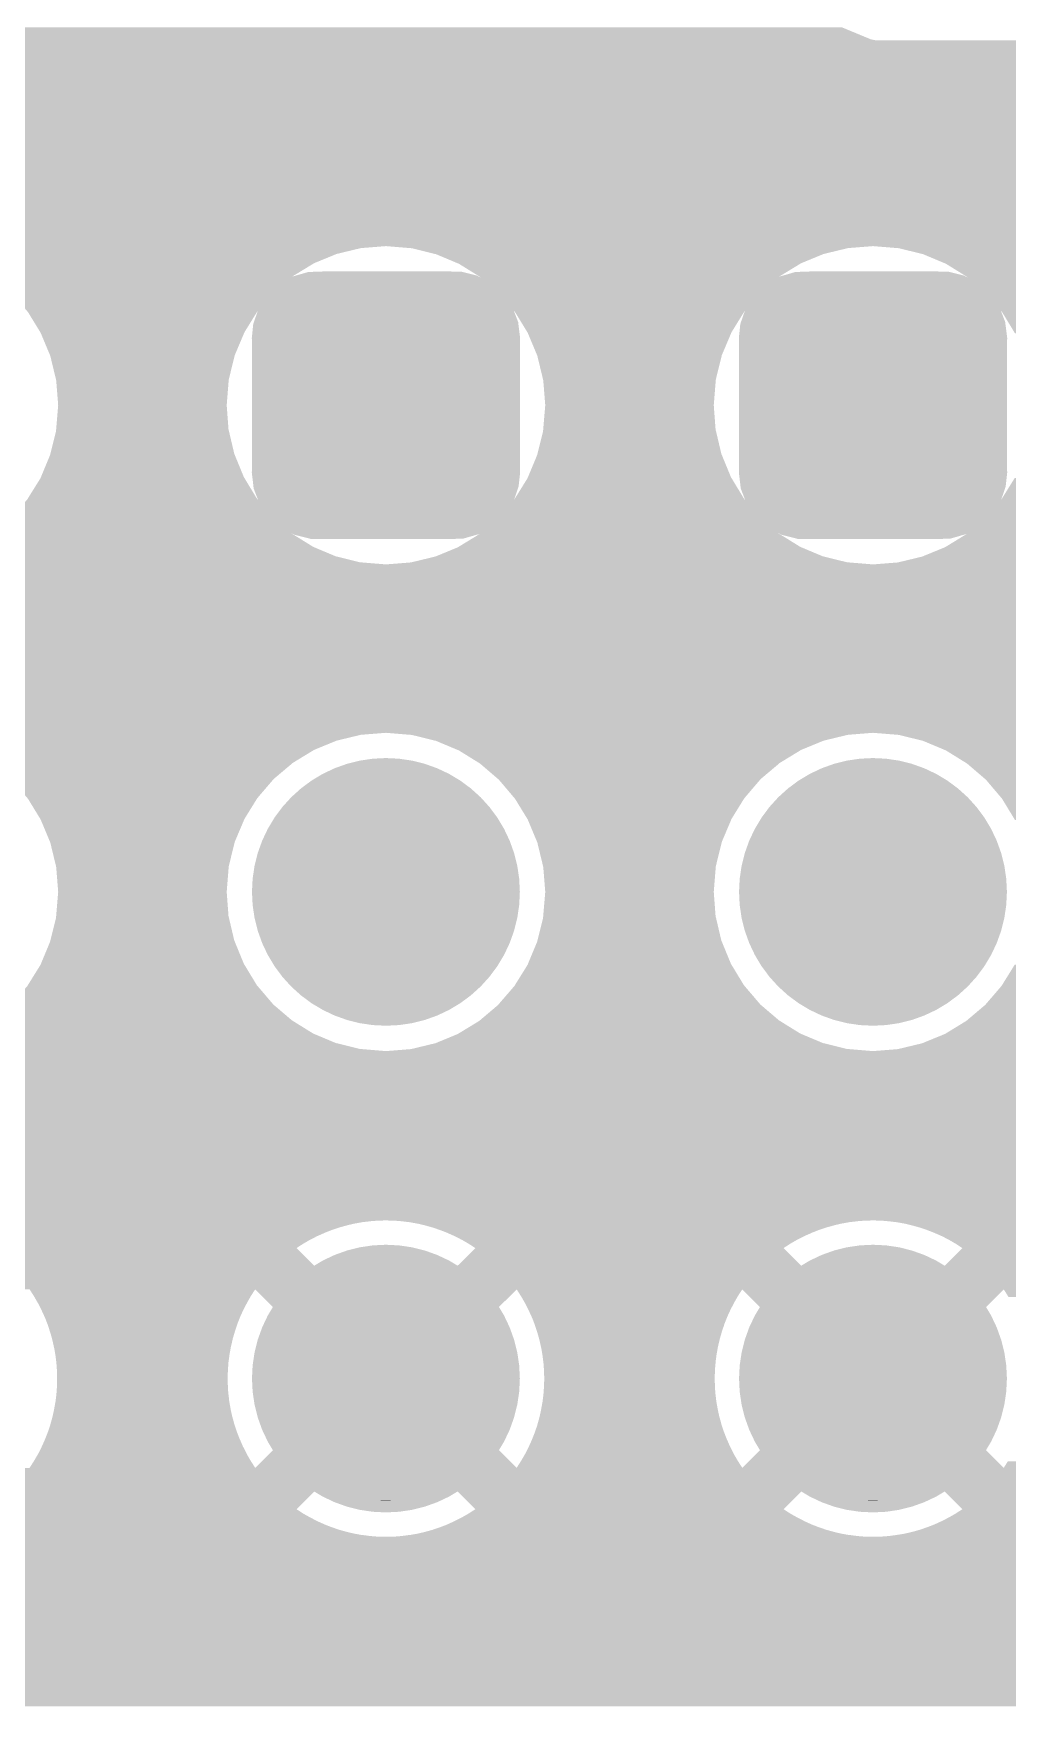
# Model space of a CAD drawing. Extents: x 295 to 953, y 10 to 290.
# Drawn here: x 852.51 to 860.89, y 221.28 to 235.67 of the extents above; entities that cross this region are included whole.
import ezdxf

# ---------------------------------------------------------------- set-up
doc = ezdxf.new("R2010")
doc.units = 0
doc.header["$LTSCALE"] = 5
doc.header["$MEASUREMENT"] = 0
doc.layers.get('0').update_dxf_attribs({"linetype": 'CONTINUOUS', "lineweight": 25})

msp = doc.modelspace()

# ---------------------------------------------------------------- linework, layer by layer
at = {"const_width": 1.153}
for points in [[(854.963, 228.274, 1), (856.115, 228.274, 1)], [(859.154, 228.274, 1), (860.306, 228.274, 1)], [(854.963, 224.083, 1), (856.115, 224.083, 1)], [(859.154, 224.083, 1), (860.306, 224.083, 1)]]:
    msp.add_lwpolyline(points, format="xyb", close=True, dxfattribs=at)
for points in [[(688.638, 235.616), (688.557, 235.718), (859.711, 235.616), (859.465, 235.718)], [(688.644, 235.608), (688.638, 235.616), (859.751, 235.608), (859.711, 235.616)], [(688.666, 235.581), (688.645, 235.608), (866.381, 235.581), (866.381, 235.608)], [(688.722, 235.474), (688.666, 235.581), (866.381, 235.474), (866.381, 235.581)], [(696.316, 235.473), (696.281, 235.474), (866.381, 235.473), (866.381, 235.474)], [(696.489, 235.45), (696.316, 235.473), (866.381, 235.45), (866.381, 235.473)], [(696.655, 235.394), (696.489, 235.45), (866.381, 235.394), (866.381, 235.45)], [(696.807, 235.308), (696.655, 235.394), (866.381, 235.308), (866.381, 235.394)], [(696.939, 235.194), (696.807, 235.308), (866.381, 235.194), (866.381, 235.308)], [(697.048, 235.057), (696.939, 235.194), (866.381, 235.057), (866.381, 235.194)], [(697.104, 234.95), (697.048, 235.057), (866.381, 234.95), (866.381, 235.057)], [(825.713, 234.949), (825.678, 234.95), (866.381, 234.949), (866.381, 234.95)], [(825.886, 234.926), (825.713, 234.949), (866.381, 234.926), (866.381, 234.949)], [(826.052, 234.87), (825.886, 234.926), (866.381, 234.87), (866.381, 234.926)], [(826.204, 234.784), (826.052, 234.87), (866.381, 234.784), (866.381, 234.87)], [(826.336, 234.67), (826.204, 234.784), (866.381, 234.67), (866.381, 234.784)], [(826.445, 234.533), (826.336, 234.67), (866.381, 234.533), (866.381, 234.67)], [(826.526, 234.378), (826.445, 234.533), (866.381, 234.378), (866.381, 234.533)], [(826.575, 234.21), (826.526, 234.378), (866.381, 234.21), (866.381, 234.378)], [(826.592, 234.036), (826.575, 234.21), (866.381, 234.036), (866.381, 234.21)], [(826.591, 234.002), (826.592, 234.036), (866.381, 234.002), (866.381, 234.036)], [(826.569, 233.835), (826.591, 234.002), (866.381, 233.835), (866.381, 234.002)], [(851.553, 233.818), (851.348, 233.835), (855.326, 233.818), (855.539, 233.835)], [(851.57, 233.817), (851.553, 233.818), (855.32, 233.817), (855.326, 233.818)], [(851.767, 233.768), (851.57, 233.817), (855.117, 233.768), (855.32, 233.817)], [(851.778, 233.766), (851.767, 233.768), (855.111, 233.766), (855.117, 233.768)], [(851.966, 233.687), (851.778, 233.766), (854.919, 233.687), (855.111, 233.766)], [(855.744, 233.818), (855.539, 233.835), (859.517, 233.818), (859.73, 233.835)], [(855.761, 233.817), (855.744, 233.818), (859.511, 233.817), (859.517, 233.818)], [(855.958, 233.768), (855.761, 233.817), (859.308, 233.768), (859.511, 233.817)], [(855.969, 233.766), (855.958, 233.768), (859.302, 233.766), (859.308, 233.768)], [(856.157, 233.687), (855.969, 233.766), (859.11, 233.687), (859.302, 233.766)], [(859.952, 233.817), (859.73, 233.835), (866.381, 233.817), (866.381, 233.835)], [(860.16, 233.766), (859.952, 233.817), (866.381, 233.766), (866.381, 233.817)], [(860.358, 233.683), (860.16, 233.766), (866.381, 233.683), (866.381, 233.766)], [(851.976, 233.683), (851.966, 233.687), (854.913, 233.683), (854.919, 233.687)], [(852.15, 233.575), (851.976, 233.683), (854.736, 233.575), (854.913, 233.683)], [(852.158, 233.57), (852.15, 233.575), (854.731, 233.57), (854.736, 233.575)], [(854.637, 233.517), (854.738, 233.574), (856.445, 233.517), (856.336, 233.574)], [(854.738, 233.574), (854.763, 233.581), (856.336, 233.574), (856.323, 233.581)], [(854.763, 233.581), (854.871, 233.612), (856.323, 233.581), (856.199, 233.612)], [(854.871, 233.612), (854.947, 233.615), (856.199, 233.612), (856.188, 233.615)], [(854.947, 233.615), (855.01, 233.617), (856.188, 233.615), (856.068, 233.617)], [(856.167, 233.683), (856.157, 233.687), (859.104, 233.683), (859.11, 233.687)], [(856.341, 233.575), (856.167, 233.683), (858.927, 233.575), (859.104, 233.683)], [(856.349, 233.57), (856.341, 233.575), (858.922, 233.57), (858.927, 233.575)], [(858.828, 233.517), (858.929, 233.574), (860.636, 233.517), (860.527, 233.574)], [(858.929, 233.574), (858.954, 233.581), (860.527, 233.574), (860.514, 233.581)], [(858.954, 233.581), (859.062, 233.612), (860.514, 233.581), (860.39, 233.612)], [(859.062, 233.612), (859.138, 233.615), (860.39, 233.612), (860.379, 233.615)], [(859.138, 233.615), (859.201, 233.617), (860.379, 233.615), (860.259, 233.617)], [(860.54, 233.57), (860.358, 233.683), (866.381, 233.57), (866.381, 233.683)], [(852.313, 233.437), (852.158, 233.57), (854.573, 233.437), (854.731, 233.57)], [(852.32, 233.431), (852.313, 233.437), (854.568, 233.431), (854.573, 233.437)], [(852.453, 233.274), (852.32, 233.431), (854.434, 233.274), (854.568, 233.431)], [(854.532, 233.425), (854.617, 233.506), (856.549, 233.425), (856.458, 233.506)], [(854.617, 233.506), (854.637, 233.517), (856.458, 233.506), (856.445, 233.517)], [(856.504, 233.437), (856.349, 233.57), (858.764, 233.437), (858.922, 233.57)], [(856.511, 233.431), (856.504, 233.437), (858.759, 233.431), (858.764, 233.437)], [(856.644, 233.274), (856.511, 233.431), (858.625, 233.274), (858.759, 233.431)], [(858.723, 233.425), (858.808, 233.506), (860.74, 233.425), (860.649, 233.506)], [(858.808, 233.506), (858.828, 233.517), (860.649, 233.506), (860.636, 233.517)], [(860.702, 233.431), (860.54, 233.57), (866.381, 233.431), (866.381, 233.57)], [(860.841, 233.267), (860.702, 233.431), (866.381, 233.267), (866.381, 233.431)], [(854.403, 233.181), (854.442, 233.293), (856.677, 233.181), (856.634, 233.293)], [(854.442, 233.293), (854.453, 233.31), (856.634, 233.293), (856.628, 233.31)], [(854.453, 233.31), (854.517, 233.41), (856.628, 233.31), (856.559, 233.41)], [(854.517, 233.41), (854.532, 233.425), (856.559, 233.41), (856.549, 233.425)], [(858.594, 233.181), (858.633, 233.293), (860.868, 233.181), (860.825, 233.293)], [(858.633, 233.293), (858.644, 233.31), (860.825, 233.293), (860.819, 233.31)], [(858.644, 233.31), (858.708, 233.41), (860.819, 233.31), (860.75, 233.41)], [(858.708, 233.41), (858.723, 233.425), (860.75, 233.41), (860.74, 233.425)], [(852.459, 233.267), (852.453, 233.274), (854.429, 233.267), (854.434, 233.274)], [(852.566, 233.092), (852.459, 233.267), (854.321, 233.092), (854.429, 233.267)], [(854.385, 233.043), (854.397, 233.162), (856.694, 233.043), (856.679, 233.162)], [(854.397, 233.162), (854.403, 233.181), (856.679, 233.162), (856.677, 233.181)], [(856.65, 233.267), (856.644, 233.274), (858.62, 233.267), (858.625, 233.274)], [(856.757, 233.092), (856.65, 233.267), (858.512, 233.092), (858.62, 233.267)], [(858.576, 233.043), (858.588, 233.162), (860.885, 233.043), (860.87, 233.162)], [(858.588, 233.162), (858.594, 233.181), (860.87, 233.162), (860.868, 233.181)], [(860.952, 233.084), (860.841, 233.267), (866.381, 233.084), (866.381, 233.267)], [(852.57, 233.084), (852.566, 233.092), (854.318, 233.084), (854.321, 233.092)], [(852.649, 232.895), (852.57, 233.084), (854.238, 232.895), (854.318, 233.084)], [(854.387, 232.995), (854.385, 233.043), (856.692, 232.995), (856.694, 233.043)], [(856.761, 233.084), (856.757, 233.092), (858.509, 233.084), (858.512, 233.092)], [(856.84, 232.895), (856.761, 233.084), (858.429, 232.895), (858.509, 233.084)], [(858.578, 232.995), (858.576, 233.043), (860.883, 232.995), (860.885, 233.043)], [(852.652, 232.886), (852.649, 232.895), (854.236, 232.886), (854.238, 232.895)], [(852.7, 232.687), (852.652, 232.886), (854.187, 232.687), (854.236, 232.886)], [(854.387, 232.994), (854.387, 232.995), (856.692, 232.994), (856.692, 232.995)], [(854.387, 231.935), (854.387, 232.994), (856.692, 231.935), (856.692, 232.994)], [(856.843, 232.886), (856.84, 232.895), (858.427, 232.886), (858.429, 232.895)], [(856.891, 232.687), (856.843, 232.886), (858.378, 232.687), (858.427, 232.886)], [(858.578, 232.994), (858.578, 232.995), (860.883, 232.994), (860.883, 232.995)], [(858.578, 231.935), (858.578, 232.994), (860.883, 231.935), (860.883, 232.994)], [(852.702, 232.678), (852.7, 232.687), (854.186, 232.678), (854.187, 232.687)], [(852.719, 232.465), (852.702, 232.678), (854.169, 232.465), (854.186, 232.678)], [(856.893, 232.678), (856.891, 232.687), (858.377, 232.678), (858.378, 232.687)], [(856.91, 232.465), (856.893, 232.678), (858.36, 232.465), (858.377, 232.678)], [(852.701, 232.251), (852.719, 232.465), (854.185, 232.251), (854.169, 232.465)], [(856.892, 232.251), (856.91, 232.465), (858.376, 232.251), (858.36, 232.465)], [(852.651, 232.043), (852.701, 232.243), (854.235, 232.043), (854.188, 232.243)], [(852.701, 232.243), (852.701, 232.251), (854.188, 232.243), (854.185, 232.251)], [(856.842, 232.043), (856.892, 232.243), (858.426, 232.043), (858.379, 232.243)], [(856.892, 232.243), (856.892, 232.251), (858.379, 232.243), (858.376, 232.251)], [(852.57, 231.845), (852.649, 232.035), (854.317, 231.845), (854.239, 232.035)], [(852.649, 232.035), (852.651, 232.043), (854.239, 232.035), (854.235, 232.043)], [(856.761, 231.845), (856.84, 232.035), (858.508, 231.845), (858.43, 232.035)], [(856.84, 232.035), (856.842, 232.043), (858.43, 232.035), (858.426, 232.043)], [(854.385, 231.886), (854.387, 231.934), (856.694, 231.886), (856.692, 231.934)], [(854.399, 231.767), (854.385, 231.886), (856.681, 231.767), (856.694, 231.886)], [(854.387, 231.934), (854.387, 231.935), (856.692, 231.934), (856.692, 231.935)], [(858.576, 231.886), (858.578, 231.934), (860.885, 231.886), (860.883, 231.934)], [(858.59, 231.767), (858.576, 231.886), (860.872, 231.767), (860.885, 231.886)], [(858.578, 231.934), (858.578, 231.935), (860.883, 231.934), (860.883, 231.935)], [(852.458, 231.662), (852.567, 231.837), (854.428, 231.662), (854.322, 231.837)], [(852.567, 231.837), (852.57, 231.845), (854.322, 231.837), (854.317, 231.845)], [(854.401, 231.748), (854.399, 231.767), (856.675, 231.748), (856.681, 231.767)], [(854.444, 231.636), (854.401, 231.748), (856.637, 231.636), (856.675, 231.748)], [(856.649, 231.662), (856.758, 231.837), (858.619, 231.662), (858.513, 231.837)], [(856.758, 231.837), (856.761, 231.845), (858.513, 231.837), (858.508, 231.845)], [(858.592, 231.748), (858.59, 231.767), (860.866, 231.748), (860.872, 231.767)], [(858.635, 231.636), (858.592, 231.748), (860.828, 231.636), (860.866, 231.748)], [(860.836, 231.655), (860.949, 231.837), (866.381, 231.655), (866.381, 231.837)], [(852.319, 231.499), (852.454, 231.655), (854.567, 231.499), (854.434, 231.655)], [(852.454, 231.655), (852.458, 231.662), (854.434, 231.655), (854.428, 231.662)], [(854.45, 231.619), (854.444, 231.636), (856.626, 231.619), (856.637, 231.636)], [(854.519, 231.519), (854.45, 231.619), (856.562, 231.519), (856.626, 231.619)], [(856.51, 231.499), (856.645, 231.655), (858.758, 231.499), (858.625, 231.655)], [(856.645, 231.655), (856.649, 231.662), (858.625, 231.655), (858.619, 231.662)], [(858.641, 231.619), (858.635, 231.636), (860.817, 231.619), (860.828, 231.636)], [(858.71, 231.519), (858.641, 231.619), (860.753, 231.519), (860.817, 231.619)], [(860.696, 231.492), (860.836, 231.655), (866.381, 231.492), (866.381, 231.655)], [(852.157, 231.359), (852.314, 231.492), (854.73, 231.359), (854.574, 231.492)], [(852.314, 231.492), (852.319, 231.499), (854.574, 231.492), (854.567, 231.499)], [(854.529, 231.504), (854.519, 231.519), (856.546, 231.504), (856.562, 231.519)], [(854.62, 231.424), (854.529, 231.504), (856.461, 231.424), (856.546, 231.504)], [(854.633, 231.412), (854.62, 231.424), (856.441, 231.412), (856.461, 231.424)], [(856.348, 231.359), (856.505, 231.492), (858.921, 231.359), (858.765, 231.492)], [(856.505, 231.492), (856.51, 231.499), (858.765, 231.492), (858.758, 231.499)], [(858.72, 231.504), (858.71, 231.519), (860.737, 231.504), (860.753, 231.519)], [(858.811, 231.424), (858.72, 231.504), (860.652, 231.424), (860.737, 231.504)], [(858.824, 231.412), (858.811, 231.424), (860.632, 231.412), (860.652, 231.424)], [(860.533, 231.354), (860.696, 231.492), (866.381, 231.354), (866.381, 231.492)], [(851.974, 231.246), (852.151, 231.354), (854.912, 231.246), (854.738, 231.354)], [(852.151, 231.354), (852.157, 231.359), (854.738, 231.354), (854.73, 231.359)], [(854.742, 231.355), (854.633, 231.412), (856.341, 231.355), (856.441, 231.412)], [(854.756, 231.348), (854.742, 231.355), (856.315, 231.348), (856.341, 231.355)], [(854.88, 231.317), (854.756, 231.348), (856.207, 231.317), (856.315, 231.348)], [(854.89, 231.314), (854.88, 231.317), (856.132, 231.314), (856.207, 231.317)], [(855.01, 231.312), (854.89, 231.314), (856.068, 231.312), (856.132, 231.314)], [(856.165, 231.246), (856.342, 231.354), (859.103, 231.246), (858.929, 231.354)], [(856.342, 231.354), (856.348, 231.359), (858.929, 231.354), (858.921, 231.359)], [(858.933, 231.355), (858.824, 231.412), (860.532, 231.355), (860.632, 231.412)], [(858.947, 231.348), (858.933, 231.355), (860.506, 231.348), (860.532, 231.355)], [(859.071, 231.317), (858.947, 231.348), (860.398, 231.317), (860.506, 231.348)], [(859.081, 231.314), (859.071, 231.317), (860.323, 231.314), (860.398, 231.317)], [(859.201, 231.312), (859.081, 231.314), (860.259, 231.312), (860.323, 231.314)], [(860.35, 231.242), (860.533, 231.354), (866.381, 231.242), (866.381, 231.354)], [(851.567, 231.112), (851.77, 231.161), (855.317, 231.112), (855.12, 231.161)], [(851.77, 231.161), (851.777, 231.163), (855.12, 231.161), (855.109, 231.163)], [(851.777, 231.163), (851.968, 231.242), (855.109, 231.163), (854.921, 231.242)], [(851.968, 231.242), (851.974, 231.246), (854.921, 231.242), (854.912, 231.246)], [(855.758, 231.112), (855.961, 231.161), (859.508, 231.112), (859.311, 231.161)], [(855.961, 231.161), (855.968, 231.163), (859.311, 231.161), (859.3, 231.163)], [(855.968, 231.163), (856.159, 231.242), (859.3, 231.163), (859.112, 231.242)], [(856.159, 231.242), (856.165, 231.246), (859.112, 231.242), (859.103, 231.246)], [(859.944, 231.111), (860.152, 231.161), (866.381, 231.111), (866.381, 231.161)], [(860.152, 231.161), (860.35, 231.242), (866.381, 231.161), (866.381, 231.242)], [(826.575, 231.067), (826.567, 231.094), (866.381, 231.067), (866.381, 231.094)], [(826.592, 230.893), (826.575, 231.067), (866.381, 230.893), (866.381, 231.067)], [(851.348, 231.094), (851.562, 231.111), (855.539, 231.094), (855.334, 231.111)], [(851.562, 231.111), (851.567, 231.112), (855.334, 231.111), (855.317, 231.112)], [(855.539, 231.094), (855.753, 231.111), (859.73, 231.094), (859.525, 231.111)], [(855.753, 231.111), (855.758, 231.112), (859.525, 231.111), (859.508, 231.112)], [(859.73, 231.094), (859.944, 231.111), (866.381, 231.094), (866.381, 231.111)], [(826.568, 230.685), (826.591, 230.859), (866.381, 230.685), (866.381, 230.859)], [(826.591, 230.859), (826.592, 230.893), (866.381, 230.859), (866.381, 230.893)], [(826.512, 230.52), (826.568, 230.685), (866.381, 230.52), (866.381, 230.685)], [(826.426, 230.368), (826.512, 230.52), (866.381, 230.368), (866.381, 230.52)], [(826.312, 230.235), (826.426, 230.368), (866.381, 230.235), (866.381, 230.368)], [(826.02, 230.046), (826.175, 230.126), (866.381, 230.046), (866.381, 230.126)], [(826.175, 230.126), (826.312, 230.235), (866.381, 230.126), (866.381, 230.235)], [(808.614, 229.844), (808.691, 229.979), (866.381, 229.844), (866.381, 229.979)], [(825.678, 229.979), (825.852, 229.996), (866.381, 229.979), (866.381, 229.996)], [(825.852, 229.996), (826.02, 230.046), (866.381, 229.996), (866.381, 230.046)], [(808.5, 229.711), (808.614, 229.844), (866.381, 229.711), (866.381, 229.844)], [(808.416, 229.644), (808.5, 229.711), (866.381, 229.644), (866.381, 229.711)], [(851.553, 229.627), (851.348, 229.644), (855.326, 229.627), (855.539, 229.644)], [(851.57, 229.626), (851.553, 229.627), (855.32, 229.626), (855.326, 229.627)], [(851.767, 229.577), (851.57, 229.626), (855.117, 229.577), (855.32, 229.626)], [(851.778, 229.575), (851.767, 229.577), (855.111, 229.575), (855.117, 229.577)], [(851.966, 229.496), (851.778, 229.575), (854.919, 229.496), (855.111, 229.575)], [(855.744, 229.627), (855.539, 229.644), (859.517, 229.627), (859.73, 229.644)], [(855.761, 229.626), (855.744, 229.627), (859.511, 229.626), (859.517, 229.627)], [(855.958, 229.577), (855.761, 229.626), (859.308, 229.577), (859.511, 229.626)], [(855.969, 229.575), (855.958, 229.577), (859.302, 229.575), (859.308, 229.577)], [(856.157, 229.496), (855.969, 229.575), (859.11, 229.496), (859.302, 229.575)], [(859.952, 229.626), (859.73, 229.644), (866.381, 229.626), (866.381, 229.644)], [(860.16, 229.575), (859.952, 229.626), (866.381, 229.575), (866.381, 229.626)], [(860.358, 229.492), (860.16, 229.575), (866.381, 229.492), (866.381, 229.575)], [(851.976, 229.492), (851.966, 229.496), (854.913, 229.492), (854.919, 229.496)], [(852.15, 229.384), (851.976, 229.492), (854.736, 229.384), (854.913, 229.492)], [(856.167, 229.492), (856.157, 229.496), (859.104, 229.492), (859.11, 229.496)], [(856.341, 229.384), (856.167, 229.492), (858.927, 229.384), (859.104, 229.492)], [(860.54, 229.379), (860.358, 229.492), (866.381, 229.379), (866.381, 229.492)], [(852.158, 229.379), (852.15, 229.384), (854.731, 229.379), (854.736, 229.384)], [(852.313, 229.246), (852.158, 229.379), (854.573, 229.246), (854.731, 229.379)], [(856.349, 229.379), (856.341, 229.384), (858.922, 229.379), (858.927, 229.384)], [(856.504, 229.246), (856.349, 229.379), (858.764, 229.246), (858.922, 229.379)], [(860.702, 229.24), (860.54, 229.379), (866.381, 229.24), (866.381, 229.379)], [(852.32, 229.24), (852.313, 229.246), (854.568, 229.24), (854.573, 229.246)], [(852.453, 229.083), (852.32, 229.24), (854.434, 229.083), (854.568, 229.24)], [(856.511, 229.24), (856.504, 229.246), (858.759, 229.24), (858.764, 229.246)], [(856.644, 229.083), (856.511, 229.24), (858.625, 229.083), (858.759, 229.24)], [(860.841, 229.076), (860.702, 229.24), (866.381, 229.076), (866.381, 229.24)], [(852.459, 229.076), (852.453, 229.083), (854.429, 229.076), (854.434, 229.083)], [(852.566, 228.901), (852.459, 229.076), (854.321, 228.901), (854.429, 229.076)], [(856.65, 229.076), (856.644, 229.083), (858.62, 229.076), (858.625, 229.083)], [(856.757, 228.901), (856.65, 229.076), (858.512, 228.901), (858.62, 229.076)], [(860.952, 228.893), (860.841, 229.076), (866.381, 228.893), (866.381, 229.076)], [(852.57, 228.893), (852.566, 228.901), (854.318, 228.893), (854.321, 228.901)], [(852.649, 228.704), (852.57, 228.893), (854.238, 228.704), (854.318, 228.893)], [(856.761, 228.893), (856.757, 228.901), (858.509, 228.893), (858.512, 228.901)], [(856.84, 228.704), (856.761, 228.893), (858.429, 228.704), (858.509, 228.893)], [(852.652, 228.695), (852.649, 228.704), (854.236, 228.695), (854.238, 228.704)], [(852.7, 228.496), (852.652, 228.695), (854.187, 228.496), (854.236, 228.695)], [(856.843, 228.695), (856.84, 228.704), (858.427, 228.695), (858.429, 228.704)], [(856.891, 228.496), (856.843, 228.695), (858.378, 228.496), (858.427, 228.695)], [(852.702, 228.487), (852.7, 228.496), (854.186, 228.487), (854.187, 228.496)], [(852.719, 228.274), (852.702, 228.487), (854.169, 228.274), (854.186, 228.487)], [(856.893, 228.487), (856.891, 228.496), (858.377, 228.487), (858.378, 228.496)], [(856.91, 228.274), (856.893, 228.487), (858.36, 228.274), (858.377, 228.487)], [(852.701, 228.06), (852.719, 228.274), (854.185, 228.06), (854.169, 228.274)], [(856.892, 228.06), (856.91, 228.274), (858.376, 228.06), (858.36, 228.274)], [(852.651, 227.852), (852.701, 228.052), (854.235, 227.852), (854.188, 228.052)], [(852.701, 228.052), (852.701, 228.06), (854.188, 228.052), (854.185, 228.06)], [(856.842, 227.852), (856.892, 228.052), (858.426, 227.852), (858.379, 228.052)], [(856.892, 228.052), (856.892, 228.06), (858.379, 228.052), (858.376, 228.06)], [(852.57, 227.654), (852.649, 227.844), (854.317, 227.654), (854.239, 227.844)], [(852.649, 227.844), (852.651, 227.852), (854.239, 227.844), (854.235, 227.852)], [(856.761, 227.654), (856.84, 227.844), (858.508, 227.654), (858.43, 227.844)], [(856.84, 227.844), (856.842, 227.852), (858.43, 227.844), (858.426, 227.852)], [(852.458, 227.471), (852.567, 227.646), (854.428, 227.471), (854.322, 227.646)], [(852.567, 227.646), (852.57, 227.654), (854.322, 227.646), (854.317, 227.654)], [(856.649, 227.471), (856.758, 227.646), (858.619, 227.471), (858.513, 227.646)], [(856.758, 227.646), (856.761, 227.654), (858.513, 227.646), (858.508, 227.654)], [(860.836, 227.464), (860.949, 227.646), (866.381, 227.464), (866.381, 227.646)], [(852.319, 227.308), (852.454, 227.464), (854.567, 227.308), (854.434, 227.464)], [(852.454, 227.464), (852.458, 227.471), (854.434, 227.464), (854.428, 227.471)], [(856.51, 227.308), (856.645, 227.464), (858.758, 227.308), (858.625, 227.464)], [(856.645, 227.464), (856.649, 227.471), (858.625, 227.464), (858.619, 227.471)], [(860.696, 227.301), (860.836, 227.464), (866.381, 227.301), (866.381, 227.464)], [(852.157, 227.168), (852.314, 227.301), (854.73, 227.168), (854.574, 227.301)], [(852.314, 227.301), (852.319, 227.308), (854.574, 227.301), (854.567, 227.308)], [(856.348, 227.168), (856.505, 227.301), (858.921, 227.168), (858.765, 227.301)], [(856.505, 227.301), (856.51, 227.308), (858.765, 227.301), (858.758, 227.308)], [(860.533, 227.163), (860.696, 227.301), (866.381, 227.163), (866.381, 227.301)], [(851.974, 227.055), (852.151, 227.163), (854.912, 227.055), (854.738, 227.163)], [(852.151, 227.163), (852.157, 227.168), (854.738, 227.163), (854.73, 227.168)], [(856.165, 227.055), (856.342, 227.163), (859.103, 227.055), (858.929, 227.163)], [(856.342, 227.163), (856.348, 227.168), (858.929, 227.163), (858.921, 227.168)], [(860.35, 227.051), (860.533, 227.163), (866.381, 227.051), (866.381, 227.163)], [(851.567, 226.921), (851.77, 226.97), (855.317, 226.921), (855.12, 226.97)], [(851.77, 226.97), (851.777, 226.972), (855.12, 226.97), (855.109, 226.972)], [(851.777, 226.972), (851.968, 227.051), (855.109, 226.972), (854.921, 227.051)], [(851.968, 227.051), (851.974, 227.055), (854.921, 227.051), (854.912, 227.055)], [(855.758, 226.921), (855.961, 226.97), (859.508, 226.921), (859.311, 226.97)], [(855.961, 226.97), (855.968, 226.972), (859.311, 226.97), (859.3, 226.972)], [(855.968, 226.972), (856.159, 227.051), (859.3, 226.972), (859.112, 227.051)], [(856.159, 227.051), (856.165, 227.055), (859.112, 227.051), (859.103, 227.055)], [(859.944, 226.92), (860.152, 226.97), (866.381, 226.92), (866.381, 226.97)], [(860.152, 226.97), (860.35, 227.051), (866.381, 226.97), (866.381, 227.051)], [(751.732, 226.58), (751.598, 226.903), (866.381, 226.58), (866.381, 226.903)], [(851.348, 226.903), (851.562, 226.92), (855.539, 226.903), (855.334, 226.92)], [(851.562, 226.92), (851.567, 226.921), (855.334, 226.92), (855.317, 226.921)], [(855.539, 226.903), (855.753, 226.92), (859.73, 226.903), (859.525, 226.92)], [(855.753, 226.92), (855.758, 226.921), (859.525, 226.92), (859.508, 226.921)], [(859.73, 226.903), (859.944, 226.92), (866.381, 226.903), (866.381, 226.92)], [(751.746, 226.545), (751.732, 226.58), (866.381, 226.545), (866.381, 226.58)], [(751.795, 226.365), (751.746, 226.545), (866.381, 226.365), (866.381, 226.545)], [(751.812, 226.178), (751.795, 226.365), (866.381, 226.178), (866.381, 226.365)], [(751.812, 225.445), (751.812, 226.178), (866.381, 225.445), (866.381, 226.178)], [(851.41, 225.443), (851.348, 225.445), (855.472, 225.443), (855.539, 225.445)], [(851.422, 225.443), (851.41, 225.443), (855.468, 225.443), (855.472, 225.443)], [(851.481, 225.438), (851.422, 225.443), (855.404, 225.438), (855.468, 225.443)], [(851.489, 225.437), (851.481, 225.438), (855.399, 225.437), (855.404, 225.438)], [(851.549, 225.43), (851.489, 225.437), (855.337, 225.43), (855.399, 225.437)], [(851.556, 225.429), (851.549, 225.43), (855.332, 225.429), (855.337, 225.43)], [(851.616, 225.418), (851.556, 225.429), (855.271, 225.418), (855.332, 225.429)], [(851.623, 225.417), (851.616, 225.418), (855.265, 225.417), (855.271, 225.418)], [(851.682, 225.403), (851.623, 225.417), (855.205, 225.403), (855.265, 225.417)], [(851.688, 225.401), (851.682, 225.403), (855.2, 225.401), (855.205, 225.403)], [(851.747, 225.385), (851.688, 225.401), (855.14, 225.385), (855.2, 225.401)], [(851.753, 225.383), (851.747, 225.385), (855.134, 225.383), (855.14, 225.385)], [(851.811, 225.363), (851.753, 225.383), (855.076, 225.363), (855.134, 225.383)], [(855.601, 225.443), (855.539, 225.445), (859.663, 225.443), (859.73, 225.445)], [(855.613, 225.443), (855.601, 225.443), (859.659, 225.443), (859.663, 225.443)], [(855.672, 225.438), (855.613, 225.443), (859.595, 225.438), (859.659, 225.443)], [(855.68, 225.437), (855.672, 225.438), (859.59, 225.437), (859.595, 225.438)], [(855.74, 225.43), (855.68, 225.437), (859.528, 225.43), (859.59, 225.437)], [(855.747, 225.429), (855.74, 225.43), (859.523, 225.429), (859.528, 225.43)], [(855.807, 225.418), (855.747, 225.429), (859.462, 225.418), (859.523, 225.429)], [(855.814, 225.417), (855.807, 225.418), (859.456, 225.417), (859.462, 225.418)], [(855.873, 225.403), (855.814, 225.417), (859.396, 225.403), (859.456, 225.417)], [(855.879, 225.401), (855.873, 225.403), (859.391, 225.401), (859.396, 225.403)], [(855.938, 225.385), (855.879, 225.401), (859.331, 225.385), (859.391, 225.401)], [(855.944, 225.383), (855.938, 225.385), (859.325, 225.383), (859.331, 225.385)], [(856.002, 225.363), (855.944, 225.383), (859.267, 225.363), (859.325, 225.383)], [(859.804, 225.443), (859.73, 225.445), (866.381, 225.443), (866.381, 225.445)], [(859.871, 225.437), (859.804, 225.443), (866.381, 225.437), (866.381, 225.443)], [(859.938, 225.429), (859.871, 225.437), (866.381, 225.429), (866.381, 225.437)], [(860.005, 225.417), (859.938, 225.429), (866.381, 225.417), (866.381, 225.429)], [(860.07, 225.401), (860.005, 225.417), (866.381, 225.401), (866.381, 225.417)], [(860.135, 225.383), (860.07, 225.401), (866.381, 225.383), (866.381, 225.401)], [(860.199, 225.361), (860.135, 225.383), (866.381, 225.361), (866.381, 225.383)], [(851.817, 225.361), (851.811, 225.363), (855.07, 225.361), (855.076, 225.363)], [(851.874, 225.339), (851.817, 225.361), (855.013, 225.339), (855.07, 225.361)], [(851.88, 225.336), (851.874, 225.339), (855.008, 225.336), (855.013, 225.339)], [(851.936, 225.311), (851.88, 225.336), (854.951, 225.311), (855.008, 225.336)], [(851.942, 225.309), (851.936, 225.311), (854.946, 225.309), (854.951, 225.311)], [(851.996, 225.28), (851.942, 225.309), (854.891, 225.28), (854.946, 225.309)], [(852.002, 225.278), (851.996, 225.28), (854.886, 225.278), (854.891, 225.28)], [(852.055, 225.247), (852.002, 225.278), (854.832, 225.247), (854.886, 225.278)], [(852.06, 225.244), (852.055, 225.247), (854.827, 225.244), (854.832, 225.247)], [(852.117, 225.207), (852.06, 225.244), (854.77, 225.207), (854.827, 225.244)], [(856.008, 225.361), (856.002, 225.363), (859.261, 225.361), (859.267, 225.363)], [(856.065, 225.339), (856.008, 225.361), (859.204, 225.339), (859.261, 225.361)], [(856.071, 225.336), (856.065, 225.339), (859.199, 225.336), (859.204, 225.339)], [(856.127, 225.311), (856.071, 225.336), (859.142, 225.311), (859.199, 225.336)], [(856.133, 225.309), (856.127, 225.311), (859.137, 225.309), (859.142, 225.311)], [(856.187, 225.28), (856.133, 225.309), (859.082, 225.28), (859.137, 225.309)], [(856.193, 225.278), (856.187, 225.28), (859.077, 225.278), (859.082, 225.28)], [(856.246, 225.247), (856.193, 225.278), (859.023, 225.247), (859.077, 225.278)], [(856.251, 225.244), (856.246, 225.247), (859.018, 225.244), (859.023, 225.247)], [(856.308, 225.207), (856.251, 225.244), (858.961, 225.207), (859.018, 225.244)], [(860.262, 225.336), (860.199, 225.361), (866.381, 225.336), (866.381, 225.361)], [(860.324, 225.309), (860.262, 225.336), (866.381, 225.309), (866.381, 225.336)], [(860.384, 225.278), (860.324, 225.309), (866.381, 225.278), (866.381, 225.309)], [(860.442, 225.244), (860.384, 225.278), (866.381, 225.244), (866.381, 225.278)], [(860.499, 225.207), (860.442, 225.244), (866.381, 225.207), (866.381, 225.244)], [(851.89, 224.98), (852.117, 225.207), (854.998, 224.98), (854.77, 225.207)], [(855.214, 225.078), (855.247, 225.089), (855.866, 225.078), (855.83, 225.089)], [(855.247, 225.089), (855.271, 225.095), (855.83, 225.089), (855.809, 225.095)], [(855.271, 225.095), (855.304, 225.104), (855.809, 225.095), (855.773, 225.104)], [(855.304, 225.104), (855.329, 225.109), (855.773, 225.104), (855.751, 225.109)], [(855.329, 225.109), (855.362, 225.115), (855.751, 225.109), (855.714, 225.115)], [(855.362, 225.115), (855.389, 225.119), (855.714, 225.115), (855.693, 225.119)], [(855.389, 225.119), (855.421, 225.124), (855.693, 225.119), (855.654, 225.124)], [(855.421, 225.124), (855.449, 225.126), (855.654, 225.124), (855.634, 225.126)], [(855.449, 225.126), (855.48, 225.129), (855.634, 225.126), (855.592, 225.129)], [(855.48, 225.129), (855.518, 225.13), (855.592, 225.129), (855.575, 225.13)], [(855.518, 225.13), (855.539, 225.13), (855.575, 225.13), (855.539, 225.13)], [(856.081, 224.98), (856.308, 225.207), (859.189, 224.98), (858.961, 225.207)], [(859.405, 225.078), (859.438, 225.089), (860.057, 225.078), (860.021, 225.089)], [(859.438, 225.089), (859.462, 225.095), (860.021, 225.089), (860, 225.095)], [(859.462, 225.095), (859.495, 225.104), (860, 225.095), (859.964, 225.104)], [(859.495, 225.104), (859.52, 225.109), (859.964, 225.104), (859.942, 225.109)], [(859.52, 225.109), (859.553, 225.115), (859.942, 225.109), (859.905, 225.115)], [(859.553, 225.115), (859.58, 225.119), (859.905, 225.115), (859.884, 225.119)], [(859.58, 225.119), (859.612, 225.124), (859.884, 225.119), (859.845, 225.124)], [(859.612, 225.124), (859.64, 225.126), (859.845, 225.124), (859.825, 225.126)], [(859.64, 225.126), (859.671, 225.129), (859.825, 225.126), (859.783, 225.129)], [(859.671, 225.129), (859.709, 225.13), (859.783, 225.129), (859.766, 225.13)], [(859.709, 225.13), (859.73, 225.13), (859.766, 225.13), (859.73, 225.13)], [(860.272, 224.98), (860.499, 225.207), (866.381, 224.98), (866.381, 225.207)], [(751.812, 224.851), (751.812, 224.98), (866.381, 224.851), (866.381, 224.98)], [(854.998, 224.98), (855.029, 224.997), (856.081, 224.98), (856.049, 224.997)], [(855.029, 224.997), (855.05, 225.009), (856.049, 224.997), (856.029, 225.009)], [(855.05, 225.009), (855.081, 225.025), (856.029, 225.009), (855.996, 225.025)], [(855.081, 225.025), (855.104, 225.035), (855.996, 225.025), (855.976, 225.035)], [(855.104, 225.035), (855.135, 225.049), (855.976, 225.035), (855.942, 225.049)], [(855.135, 225.049), (855.158, 225.058), (855.942, 225.049), (855.921, 225.058)], [(855.158, 225.058), (855.19, 225.071), (855.921, 225.058), (855.887, 225.071)], [(855.19, 225.071), (855.214, 225.078), (855.887, 225.071), (855.866, 225.078)], [(859.189, 224.98), (859.22, 224.997), (860.272, 224.98), (860.24, 224.997)], [(859.22, 224.997), (859.241, 225.009), (860.24, 224.997), (860.22, 225.009)], [(859.241, 225.009), (859.272, 225.025), (860.22, 225.009), (860.187, 225.025)], [(859.272, 225.025), (859.295, 225.035), (860.187, 225.025), (860.167, 225.035)], [(859.295, 225.035), (859.326, 225.049), (860.167, 225.035), (860.133, 225.049)], [(859.326, 225.049), (859.349, 225.058), (860.133, 225.049), (860.112, 225.058)], [(859.349, 225.058), (859.381, 225.071), (860.112, 225.058), (860.078, 225.071)], [(859.381, 225.071), (859.405, 225.078), (860.078, 225.071), (860.057, 225.078)], [(852.479, 224.842), (852.473, 224.851), (854.408, 224.842), (854.415, 224.851)], [(852.509, 224.795), (852.479, 224.842), (854.378, 224.795), (854.408, 224.842)], [(854.642, 224.624), (854.415, 224.851), (856.436, 224.624), (856.664, 224.851)], [(856.67, 224.842), (856.664, 224.851), (858.599, 224.842), (858.606, 224.851)], [(856.7, 224.795), (856.67, 224.842), (858.569, 224.795), (858.599, 224.842)], [(858.833, 224.624), (858.606, 224.851), (860.627, 224.624), (860.855, 224.851)], [(860.861, 224.842), (860.855, 224.851), (866.381, 224.842), (866.381, 224.851)], [(860.897, 224.785), (860.861, 224.842), (866.381, 224.785), (866.381, 224.842)], [(852.515, 224.785), (852.509, 224.795), (854.372, 224.785), (854.378, 224.795)], [(852.543, 224.736), (852.515, 224.785), (854.344, 224.736), (854.372, 224.785)], [(852.549, 224.726), (852.543, 224.736), (854.339, 224.726), (854.344, 224.736)], [(852.574, 224.676), (852.549, 224.726), (854.313, 224.676), (854.339, 224.726)], [(852.579, 224.665), (852.574, 224.676), (854.308, 224.665), (854.313, 224.676)], [(852.602, 224.615), (852.579, 224.665), (854.285, 224.615), (854.308, 224.665)], [(856.706, 224.785), (856.7, 224.795), (858.563, 224.785), (858.569, 224.795)], [(856.734, 224.736), (856.706, 224.785), (858.535, 224.736), (858.563, 224.785)], [(856.74, 224.726), (856.734, 224.736), (858.53, 224.726), (858.535, 224.736)], [(856.765, 224.676), (856.74, 224.726), (858.504, 224.676), (858.53, 224.726)], [(856.77, 224.665), (856.765, 224.676), (858.499, 224.665), (858.504, 224.676)], [(856.793, 224.615), (856.77, 224.665), (858.476, 224.615), (858.499, 224.665)], [(852.607, 224.604), (852.602, 224.615), (854.281, 224.604), (854.285, 224.615)], [(852.627, 224.552), (852.607, 224.604), (854.26, 224.552), (854.281, 224.604)], [(852.631, 224.541), (852.627, 224.552), (854.257, 224.541), (854.26, 224.552)], [(852.648, 224.488), (852.631, 224.541), (854.239, 224.488), (854.257, 224.541)], [(854.582, 224.509), (854.587, 224.519), (856.496, 224.509), (856.491, 224.519)], [(854.587, 224.519), (854.608, 224.562), (856.491, 224.519), (856.471, 224.562)], [(854.608, 224.562), (854.613, 224.572), (856.471, 224.562), (856.465, 224.572)], [(854.613, 224.572), (854.636, 224.614), (856.465, 224.572), (856.442, 224.614)], [(854.636, 224.614), (854.642, 224.624), (856.442, 224.614), (856.436, 224.624)], [(856.798, 224.604), (856.793, 224.615), (858.472, 224.604), (858.476, 224.615)], [(856.818, 224.552), (856.798, 224.604), (858.451, 224.552), (858.472, 224.604)], [(856.822, 224.541), (856.818, 224.552), (858.448, 224.541), (858.451, 224.552)], [(856.839, 224.488), (856.822, 224.541), (858.43, 224.488), (858.448, 224.541)], [(858.773, 224.509), (858.778, 224.519), (860.687, 224.509), (860.682, 224.519)], [(858.778, 224.519), (858.799, 224.562), (860.682, 224.519), (860.662, 224.562)], [(858.799, 224.562), (858.804, 224.572), (860.662, 224.562), (860.656, 224.572)], [(858.804, 224.572), (858.827, 224.614), (860.656, 224.572), (860.633, 224.614)], [(858.827, 224.614), (858.833, 224.624), (860.633, 224.614), (860.627, 224.624)], [(852.652, 224.476), (852.648, 224.488), (854.236, 224.476), (854.239, 224.488)], [(852.667, 224.423), (852.652, 224.476), (854.22, 224.423), (854.236, 224.476)], [(852.67, 224.411), (852.667, 224.423), (854.218, 224.411), (854.22, 224.423)], [(852.682, 224.357), (852.67, 224.411), (854.205, 224.357), (854.218, 224.411)], [(854.527, 224.352), (854.54, 224.398), (856.551, 224.352), (856.538, 224.398)], [(854.54, 224.398), (854.544, 224.409), (856.538, 224.398), (856.535, 224.409)], [(854.544, 224.409), (854.56, 224.454), (856.535, 224.409), (856.519, 224.454)], [(854.56, 224.454), (854.564, 224.465), (856.519, 224.454), (856.515, 224.465)], [(854.564, 224.465), (854.582, 224.509), (856.515, 224.465), (856.496, 224.509)], [(856.843, 224.476), (856.839, 224.488), (858.427, 224.476), (858.43, 224.488)], [(856.858, 224.423), (856.843, 224.476), (858.411, 224.423), (858.427, 224.476)], [(856.861, 224.411), (856.858, 224.423), (858.409, 224.411), (858.411, 224.423)], [(856.873, 224.357), (856.861, 224.411), (858.396, 224.357), (858.409, 224.411)], [(858.718, 224.352), (858.731, 224.398), (860.742, 224.352), (860.729, 224.398)], [(858.731, 224.398), (858.735, 224.409), (860.729, 224.398), (860.726, 224.409)], [(858.735, 224.409), (858.751, 224.454), (860.726, 224.409), (860.71, 224.454)], [(858.751, 224.454), (858.755, 224.465), (860.71, 224.454), (860.706, 224.465)], [(858.755, 224.465), (858.773, 224.509), (860.706, 224.465), (860.687, 224.509)], [(852.685, 224.345), (852.682, 224.357), (854.203, 224.345), (854.205, 224.357)], [(852.694, 224.29), (852.685, 224.345), (854.193, 224.29), (854.203, 224.345)], [(852.696, 224.279), (852.694, 224.29), (854.192, 224.279), (854.193, 224.29)], [(852.703, 224.223), (852.696, 224.279), (854.184, 224.223), (854.192, 224.279)], [(854.496, 224.177), (854.501, 224.224), (856.582, 224.177), (856.577, 224.224)], [(854.501, 224.224), (854.503, 224.236), (856.577, 224.224), (856.575, 224.236)], [(854.503, 224.236), (854.511, 224.283), (856.575, 224.236), (856.568, 224.283)], [(854.511, 224.283), (854.513, 224.294), (856.568, 224.283), (856.565, 224.294)], [(854.513, 224.294), (854.524, 224.341), (856.565, 224.294), (856.555, 224.341)], [(854.524, 224.341), (854.527, 224.352), (856.555, 224.341), (856.551, 224.352)], [(856.876, 224.345), (856.873, 224.357), (858.394, 224.345), (858.396, 224.357)], [(856.885, 224.29), (856.876, 224.345), (858.384, 224.29), (858.394, 224.345)], [(856.887, 224.279), (856.885, 224.29), (858.383, 224.279), (858.384, 224.29)], [(856.894, 224.223), (856.887, 224.279), (858.375, 224.223), (858.383, 224.279)], [(858.687, 224.177), (858.692, 224.224), (860.773, 224.177), (860.768, 224.224)], [(858.692, 224.224), (858.694, 224.236), (860.768, 224.224), (860.766, 224.236)], [(858.694, 224.236), (858.702, 224.283), (860.766, 224.236), (860.759, 224.283)], [(858.702, 224.283), (858.704, 224.294), (860.759, 224.283), (860.756, 224.294)], [(858.704, 224.294), (858.715, 224.341), (860.756, 224.294), (860.746, 224.341)], [(858.715, 224.341), (858.718, 224.352), (860.746, 224.341), (860.742, 224.352)], [(852.704, 224.212), (852.703, 224.223), (854.184, 224.212), (854.184, 224.223)], [(852.708, 224.156), (852.704, 224.212), (854.179, 224.156), (854.184, 224.212)], [(852.709, 224.144), (852.708, 224.156), (854.179, 224.144), (854.179, 224.156)], [(852.71, 224.088), (852.709, 224.144), (854.177, 224.088), (854.179, 224.144)], [(852.71, 224.077), (852.71, 224.088), (854.177, 224.077), (854.177, 224.088)], [(854.492, 224.118), (854.495, 224.166), (856.586, 224.118), (856.584, 224.166)], [(854.492, 224.106), (854.492, 224.118), (856.587, 224.106), (856.586, 224.118)], [(854.492, 224.059), (854.492, 224.106), (856.586, 224.059), (856.587, 224.106)], [(854.495, 224.166), (854.496, 224.177), (856.584, 224.166), (856.582, 224.177)], [(856.895, 224.212), (856.894, 224.223), (858.375, 224.212), (858.375, 224.223)], [(856.899, 224.156), (856.895, 224.212), (858.37, 224.156), (858.375, 224.212)], [(856.9, 224.144), (856.899, 224.156), (858.37, 224.144), (858.37, 224.156)], [(856.901, 224.088), (856.9, 224.144), (858.368, 224.088), (858.37, 224.144)], [(856.901, 224.077), (856.901, 224.088), (858.368, 224.077), (858.368, 224.088)], [(858.683, 224.118), (858.686, 224.166), (860.777, 224.118), (860.775, 224.166)], [(858.683, 224.106), (858.683, 224.118), (860.778, 224.106), (860.777, 224.118)], [(858.683, 224.059), (858.683, 224.106), (860.777, 224.059), (860.778, 224.106)], [(858.686, 224.166), (858.687, 224.177), (860.775, 224.166), (860.773, 224.177)], [(852.696, 223.886), (852.703, 223.942), (854.191, 223.886), (854.185, 223.942)], [(852.703, 223.942), (852.704, 223.954), (854.185, 223.942), (854.183, 223.954)], [(852.704, 223.954), (852.708, 224.009), (854.183, 223.954), (854.179, 224.009)], [(852.708, 224.009), (852.709, 224.021), (854.179, 224.009), (854.179, 224.021)], [(852.709, 224.021), (852.71, 224.077), (854.179, 224.021), (854.177, 224.077)], [(854.492, 224.047), (854.492, 224.059), (856.586, 224.047), (856.586, 224.059)], [(854.495, 224), (854.492, 224.047), (856.583, 224), (856.586, 224.047)], [(854.496, 223.988), (854.495, 224), (856.583, 223.988), (856.583, 224)], [(854.501, 223.941), (854.496, 223.988), (856.577, 223.941), (856.583, 223.988)], [(854.503, 223.929), (854.501, 223.941), (856.576, 223.929), (856.577, 223.941)], [(856.887, 223.886), (856.894, 223.942), (858.382, 223.886), (858.376, 223.942)], [(856.894, 223.942), (856.895, 223.954), (858.376, 223.942), (858.374, 223.954)], [(856.895, 223.954), (856.899, 224.009), (858.374, 223.954), (858.37, 224.009)], [(856.899, 224.009), (856.9, 224.021), (858.37, 224.009), (858.37, 224.021)], [(856.9, 224.021), (856.901, 224.077), (858.37, 224.021), (858.368, 224.077)], [(858.683, 224.047), (858.683, 224.059), (860.777, 224.047), (860.777, 224.059)], [(858.686, 224), (858.683, 224.047), (860.774, 224), (860.777, 224.047)], [(858.687, 223.988), (858.686, 224), (860.774, 223.988), (860.774, 224)], [(858.692, 223.941), (858.687, 223.988), (860.768, 223.941), (860.774, 223.988)], [(858.694, 223.929), (858.692, 223.941), (860.767, 223.929), (860.768, 223.941)], [(852.67, 223.754), (852.682, 223.808), (854.217, 223.754), (854.205, 223.808)], [(852.682, 223.808), (852.684, 223.82), (854.205, 223.808), (854.203, 223.82)], [(852.684, 223.82), (852.694, 223.875), (854.203, 223.82), (854.193, 223.875)], [(852.694, 223.875), (852.696, 223.886), (854.193, 223.875), (854.191, 223.886)], [(854.511, 223.882), (854.503, 223.929), (856.567, 223.882), (856.576, 223.929)], [(854.513, 223.871), (854.511, 223.882), (856.565, 223.871), (856.567, 223.882)], [(854.524, 223.824), (854.513, 223.871), (856.554, 223.824), (856.565, 223.871)], [(854.527, 223.813), (854.524, 223.824), (856.552, 223.813), (856.554, 223.824)], [(854.54, 223.767), (854.527, 223.813), (856.538, 223.767), (856.552, 223.813)], [(856.861, 223.754), (856.873, 223.808), (858.408, 223.754), (858.396, 223.808)], [(856.873, 223.808), (856.875, 223.82), (858.396, 223.808), (858.394, 223.82)], [(856.875, 223.82), (856.885, 223.875), (858.394, 223.82), (858.384, 223.875)], [(856.885, 223.875), (856.887, 223.886), (858.384, 223.875), (858.382, 223.886)], [(858.702, 223.882), (858.694, 223.929), (860.758, 223.882), (860.767, 223.929)], [(858.704, 223.871), (858.702, 223.882), (860.756, 223.871), (860.758, 223.882)], [(858.715, 223.824), (858.704, 223.871), (860.745, 223.824), (860.756, 223.871)], [(858.718, 223.813), (858.715, 223.824), (860.743, 223.813), (860.745, 223.824)], [(858.731, 223.767), (858.718, 223.813), (860.729, 223.767), (860.743, 223.813)], [(852.631, 223.625), (852.649, 223.677), (854.256, 223.625), (854.239, 223.677)], [(852.649, 223.677), (852.652, 223.689), (854.239, 223.677), (854.235, 223.689)], [(852.652, 223.689), (852.667, 223.742), (854.235, 223.689), (854.221, 223.742)], [(852.667, 223.742), (852.67, 223.754), (854.221, 223.742), (854.217, 223.754)], [(854.544, 223.756), (854.54, 223.767), (856.535, 223.756), (856.538, 223.767)], [(854.559, 223.711), (854.544, 223.756), (856.519, 223.711), (856.535, 223.756)], [(854.564, 223.7), (854.559, 223.711), (856.515, 223.7), (856.519, 223.711)], [(854.582, 223.657), (854.564, 223.7), (856.496, 223.657), (856.515, 223.7)], [(854.587, 223.646), (854.582, 223.657), (856.492, 223.646), (856.496, 223.657)], [(856.822, 223.625), (856.84, 223.677), (858.447, 223.625), (858.43, 223.677)], [(856.84, 223.677), (856.843, 223.689), (858.43, 223.677), (858.426, 223.689)], [(856.843, 223.689), (856.858, 223.742), (858.426, 223.689), (858.412, 223.742)], [(856.858, 223.742), (856.861, 223.754), (858.412, 223.742), (858.408, 223.754)], [(858.735, 223.756), (858.731, 223.767), (860.726, 223.756), (860.729, 223.767)], [(858.75, 223.711), (858.735, 223.756), (860.71, 223.711), (860.726, 223.756)], [(858.755, 223.7), (858.75, 223.711), (860.706, 223.7), (860.71, 223.711)], [(858.773, 223.657), (858.755, 223.7), (860.687, 223.657), (860.706, 223.7)], [(858.778, 223.646), (858.773, 223.657), (860.683, 223.646), (860.687, 223.657)], [(852.579, 223.5), (852.602, 223.551), (854.308, 223.5), (854.286, 223.551)], [(852.602, 223.551), (852.606, 223.561), (854.286, 223.551), (854.281, 223.561)], [(852.606, 223.561), (852.627, 223.613), (854.281, 223.561), (854.261, 223.613)], [(852.627, 223.613), (852.631, 223.625), (854.261, 223.613), (854.256, 223.625)], [(854.415, 223.314), (854.642, 223.541), (856.664, 223.314), (856.436, 223.541)], [(854.608, 223.603), (854.587, 223.646), (856.471, 223.603), (856.492, 223.646)], [(854.613, 223.593), (854.608, 223.603), (856.465, 223.593), (856.471, 223.603)], [(854.636, 223.551), (854.613, 223.593), (856.442, 223.551), (856.465, 223.593)], [(854.642, 223.541), (854.636, 223.551), (856.436, 223.541), (856.442, 223.551)], [(856.77, 223.5), (856.793, 223.551), (858.499, 223.5), (858.477, 223.551)], [(856.793, 223.551), (856.797, 223.561), (858.477, 223.551), (858.472, 223.561)], [(856.797, 223.561), (856.818, 223.613), (858.472, 223.561), (858.452, 223.613)], [(856.818, 223.613), (856.822, 223.625), (858.452, 223.613), (858.447, 223.625)], [(858.606, 223.314), (858.833, 223.541), (860.855, 223.314), (860.627, 223.541)], [(858.799, 223.603), (858.778, 223.646), (860.662, 223.603), (860.683, 223.646)], [(858.804, 223.593), (858.799, 223.603), (860.656, 223.593), (860.662, 223.603)], [(858.827, 223.551), (858.804, 223.593), (860.633, 223.551), (860.656, 223.593)], [(858.833, 223.541), (858.827, 223.551), (860.627, 223.541), (860.633, 223.551)], [(852.479, 223.324), (852.509, 223.371), (854.408, 223.324), (854.378, 223.371)], [(852.509, 223.371), (852.515, 223.381), (854.378, 223.371), (854.372, 223.381)], [(852.515, 223.381), (852.543, 223.429), (854.372, 223.381), (854.344, 223.429)], [(852.543, 223.429), (852.549, 223.439), (854.344, 223.429), (854.339, 223.439)], [(852.549, 223.439), (852.574, 223.489), (854.339, 223.439), (854.314, 223.489)], [(852.574, 223.489), (852.579, 223.5), (854.314, 223.489), (854.308, 223.5)], [(856.67, 223.324), (856.7, 223.371), (858.599, 223.324), (858.569, 223.371)], [(856.7, 223.371), (856.706, 223.381), (858.569, 223.371), (858.563, 223.381)], [(856.706, 223.381), (856.734, 223.429), (858.563, 223.381), (858.535, 223.429)], [(856.734, 223.429), (856.74, 223.439), (858.535, 223.429), (858.53, 223.439)], [(856.74, 223.439), (856.765, 223.489), (858.53, 223.439), (858.505, 223.489)], [(856.765, 223.489), (856.77, 223.5), (858.505, 223.489), (858.499, 223.5)], [(860.855, 223.314), (860.891, 223.371), (866.381, 223.314), (866.381, 223.371)], [(751.812, 223.186), (751.812, 223.314), (866.381, 223.186), (866.381, 223.314)], [(852.473, 223.314), (852.479, 223.324), (854.415, 223.314), (854.408, 223.324)], [(856.664, 223.314), (856.67, 223.324), (858.606, 223.314), (858.599, 223.324)], [(852.117, 222.958), (851.89, 223.186), (854.77, 222.958), (854.998, 223.186)], [(855.029, 223.168), (854.998, 223.186), (856.05, 223.168), (856.081, 223.186)], [(855.049, 223.156), (855.029, 223.168), (856.028, 223.156), (856.05, 223.168)], [(855.082, 223.14), (855.049, 223.156), (855.997, 223.14), (856.028, 223.156)], [(855.103, 223.13), (855.082, 223.14), (855.975, 223.13), (855.997, 223.14)], [(855.136, 223.116), (855.103, 223.13), (855.943, 223.116), (855.975, 223.13)], [(855.157, 223.107), (855.136, 223.116), (855.92, 223.107), (855.943, 223.116)], [(855.192, 223.095), (855.157, 223.107), (855.888, 223.095), (855.92, 223.107)], [(855.213, 223.087), (855.192, 223.095), (855.864, 223.087), (855.888, 223.095)], [(855.248, 223.076), (855.213, 223.087), (855.832, 223.076), (855.864, 223.087)], [(855.27, 223.07), (855.248, 223.076), (855.807, 223.07), (855.832, 223.076)], [(856.308, 222.958), (856.081, 223.186), (858.961, 222.958), (859.189, 223.186)], [(859.22, 223.168), (859.189, 223.186), (860.241, 223.168), (860.272, 223.186)], [(859.24, 223.156), (859.22, 223.168), (860.219, 223.156), (860.241, 223.168)], [(859.273, 223.14), (859.24, 223.156), (860.188, 223.14), (860.219, 223.156)], [(859.294, 223.13), (859.273, 223.14), (860.166, 223.13), (860.188, 223.14)], [(859.327, 223.116), (859.294, 223.13), (860.134, 223.116), (860.166, 223.13)], [(859.348, 223.107), (859.327, 223.116), (860.111, 223.107), (860.134, 223.116)], [(859.383, 223.095), (859.348, 223.107), (860.079, 223.095), (860.111, 223.107)], [(859.404, 223.087), (859.383, 223.095), (860.055, 223.087), (860.079, 223.095)], [(859.439, 223.076), (859.404, 223.087), (860.023, 223.076), (860.055, 223.087)], [(859.461, 223.07), (859.439, 223.076), (859.998, 223.07), (860.023, 223.076)], [(860.499, 222.958), (860.272, 223.186), (866.381, 222.958), (866.381, 223.186)], [(852.06, 222.921), (852.117, 222.958), (854.827, 222.921), (854.77, 222.958)], [(855.306, 223.062), (855.27, 223.07), (855.774, 223.062), (855.807, 223.07)], [(855.327, 223.056), (855.306, 223.062), (855.749, 223.056), (855.774, 223.062)], [(855.365, 223.05), (855.327, 223.056), (855.716, 223.05), (855.749, 223.056)], [(855.386, 223.046), (855.365, 223.05), (855.69, 223.046), (855.716, 223.05)], [(855.424, 223.042), (855.386, 223.046), (855.658, 223.042), (855.69, 223.046)], [(855.445, 223.039), (855.424, 223.042), (855.629, 223.039), (855.658, 223.042)], [(855.486, 223.037), (855.445, 223.039), (855.598, 223.037), (855.629, 223.039)], [(855.504, 223.035), (855.486, 223.037), (855.561, 223.035), (855.598, 223.037)], [(855.539, 223.035), (855.504, 223.035), (855.539, 223.035), (855.561, 223.035)], [(856.251, 222.921), (856.308, 222.958), (859.018, 222.921), (858.961, 222.958)], [(859.497, 223.062), (859.461, 223.07), (859.965, 223.062), (859.998, 223.07)], [(859.518, 223.056), (859.497, 223.062), (859.94, 223.056), (859.965, 223.062)], [(859.556, 223.05), (859.518, 223.056), (859.907, 223.05), (859.94, 223.056)], [(859.577, 223.046), (859.556, 223.05), (859.881, 223.046), (859.907, 223.05)], [(859.615, 223.042), (859.577, 223.046), (859.849, 223.042), (859.881, 223.046)], [(859.636, 223.039), (859.615, 223.042), (859.82, 223.039), (859.849, 223.042)], [(859.677, 223.037), (859.636, 223.039), (859.789, 223.037), (859.82, 223.039)], [(859.695, 223.035), (859.677, 223.037), (859.752, 223.035), (859.789, 223.037)], [(859.73, 223.035), (859.695, 223.035), (859.73, 223.035), (859.752, 223.035)], [(860.437, 222.918), (860.499, 222.958), (866.381, 222.918), (866.381, 222.958)], [(851.753, 222.782), (851.812, 222.802), (855.134, 222.782), (855.076, 222.802)], [(851.812, 222.802), (851.817, 222.804), (855.076, 222.802), (855.07, 222.804)], [(851.817, 222.804), (851.875, 222.826), (855.07, 222.804), (855.013, 222.826)], [(851.875, 222.826), (851.88, 222.829), (855.013, 222.826), (855.007, 222.829)], [(851.88, 222.829), (851.936, 222.854), (855.007, 222.829), (854.951, 222.854)], [(851.936, 222.854), (851.941, 222.857), (854.951, 222.854), (854.946, 222.857)], [(851.941, 222.857), (851.997, 222.885), (854.946, 222.857), (854.891, 222.885)], [(851.997, 222.885), (852.002, 222.888), (854.891, 222.885), (854.886, 222.888)], [(852.002, 222.888), (852.055, 222.918), (854.886, 222.888), (854.832, 222.918)], [(852.055, 222.918), (852.06, 222.921), (854.832, 222.918), (854.827, 222.921)], [(855.944, 222.782), (856.003, 222.802), (859.325, 222.782), (859.267, 222.802)], [(856.003, 222.802), (856.008, 222.804), (859.267, 222.802), (859.261, 222.804)], [(856.008, 222.804), (856.066, 222.826), (859.261, 222.804), (859.204, 222.826)], [(856.066, 222.826), (856.071, 222.829), (859.204, 222.826), (859.198, 222.829)], [(856.071, 222.829), (856.127, 222.854), (859.198, 222.829), (859.142, 222.854)], [(856.127, 222.854), (856.132, 222.857), (859.142, 222.854), (859.137, 222.857)], [(856.132, 222.857), (856.188, 222.885), (859.137, 222.857), (859.082, 222.885)], [(856.188, 222.885), (856.193, 222.888), (859.082, 222.885), (859.077, 222.888)], [(856.193, 222.888), (856.246, 222.918), (859.077, 222.888), (859.023, 222.918)], [(856.246, 222.918), (856.251, 222.921), (859.023, 222.918), (859.018, 222.921)], [(860.13, 222.78), (860.194, 222.802), (866.381, 222.78), (866.381, 222.802)], [(860.194, 222.802), (860.257, 222.826), (866.381, 222.802), (866.381, 222.826)], [(860.257, 222.826), (860.318, 222.854), (866.381, 222.826), (866.381, 222.854)], [(860.318, 222.854), (860.379, 222.885), (866.381, 222.854), (866.381, 222.885)], [(860.379, 222.885), (860.437, 222.918), (866.381, 222.885), (866.381, 222.918)], [(824.205, 222.644), (824.021, 222.721), (866.381, 222.644), (866.381, 222.721)], [(824.268, 222.615), (824.205, 222.644), (866.381, 222.615), (866.381, 222.644)], [(851.348, 222.721), (851.416, 222.722), (855.539, 222.721), (855.477, 222.722)], [(851.416, 222.722), (851.42, 222.722), (855.477, 222.722), (855.466, 222.722)], [(851.42, 222.722), (851.483, 222.727), (855.466, 222.722), (855.406, 222.727)], [(851.483, 222.727), (851.488, 222.728), (855.406, 222.727), (855.398, 222.728)], [(851.488, 222.728), (851.55, 222.736), (855.398, 222.728), (855.338, 222.736)], [(851.55, 222.736), (851.555, 222.736), (855.338, 222.736), (855.331, 222.736)], [(851.555, 222.736), (851.617, 222.747), (855.331, 222.736), (855.271, 222.747)], [(851.617, 222.747), (851.622, 222.748), (855.271, 222.747), (855.265, 222.748)], [(851.622, 222.748), (851.683, 222.762), (855.265, 222.748), (855.205, 222.762)], [(851.683, 222.762), (851.688, 222.764), (855.205, 222.762), (855.199, 222.764)], [(851.688, 222.764), (851.748, 222.78), (855.199, 222.764), (855.14, 222.78)], [(851.748, 222.78), (851.753, 222.782), (855.14, 222.78), (855.134, 222.782)], [(855.539, 222.721), (855.607, 222.722), (859.73, 222.721), (859.668, 222.722)], [(855.607, 222.722), (855.611, 222.722), (859.668, 222.722), (859.657, 222.722)], [(855.611, 222.722), (855.674, 222.727), (859.657, 222.722), (859.597, 222.727)], [(855.674, 222.727), (855.679, 222.728), (859.597, 222.727), (859.589, 222.728)], [(855.679, 222.728), (855.741, 222.736), (859.589, 222.728), (859.529, 222.736)], [(855.741, 222.736), (855.746, 222.736), (859.529, 222.736), (859.522, 222.736)], [(855.746, 222.736), (855.808, 222.747), (859.522, 222.736), (859.462, 222.747)], [(855.808, 222.747), (855.813, 222.748), (859.462, 222.747), (859.456, 222.748)], [(855.813, 222.748), (855.874, 222.762), (859.456, 222.748), (859.396, 222.762)], [(855.874, 222.762), (855.879, 222.764), (859.396, 222.762), (859.39, 222.764)], [(855.879, 222.764), (855.939, 222.78), (859.39, 222.764), (859.331, 222.78)], [(855.939, 222.78), (855.944, 222.782), (859.331, 222.78), (859.325, 222.782)], [(859.73, 222.721), (859.798, 222.722), (866.381, 222.721), (866.381, 222.722)], [(859.798, 222.722), (859.865, 222.727), (866.381, 222.722), (866.381, 222.727)], [(859.865, 222.727), (859.932, 222.736), (866.381, 222.727), (866.381, 222.736)], [(859.932, 222.736), (859.999, 222.747), (866.381, 222.736), (866.381, 222.747)], [(859.999, 222.747), (860.065, 222.762), (866.381, 222.747), (866.381, 222.762)], [(860.065, 222.762), (860.13, 222.78), (866.381, 222.762), (866.381, 222.78)], [(824.427, 222.517), (824.268, 222.615), (866.381, 222.517), (866.381, 222.615)], [(824.567, 222.392), (824.427, 222.517), (866.381, 222.392), (866.381, 222.517)], [(824.682, 222.244), (824.567, 222.392), (866.381, 222.244), (866.381, 222.392)], [(824.769, 222.078), (824.682, 222.244), (866.381, 222.078), (866.381, 222.244)], [(825.075, 221.341), (824.769, 222.078), (866.381, 221.341), (866.381, 222.078)], [(825.088, 221.306), (825.075, 221.341), (866.381, 221.306), (866.381, 221.341)], [(825.1, 221.262), (825.088, 221.306), (866.381, 221.262), (866.381, 221.306)]]:
    msp.add_solid(points)

doc.saveas('drawing.dxf')
